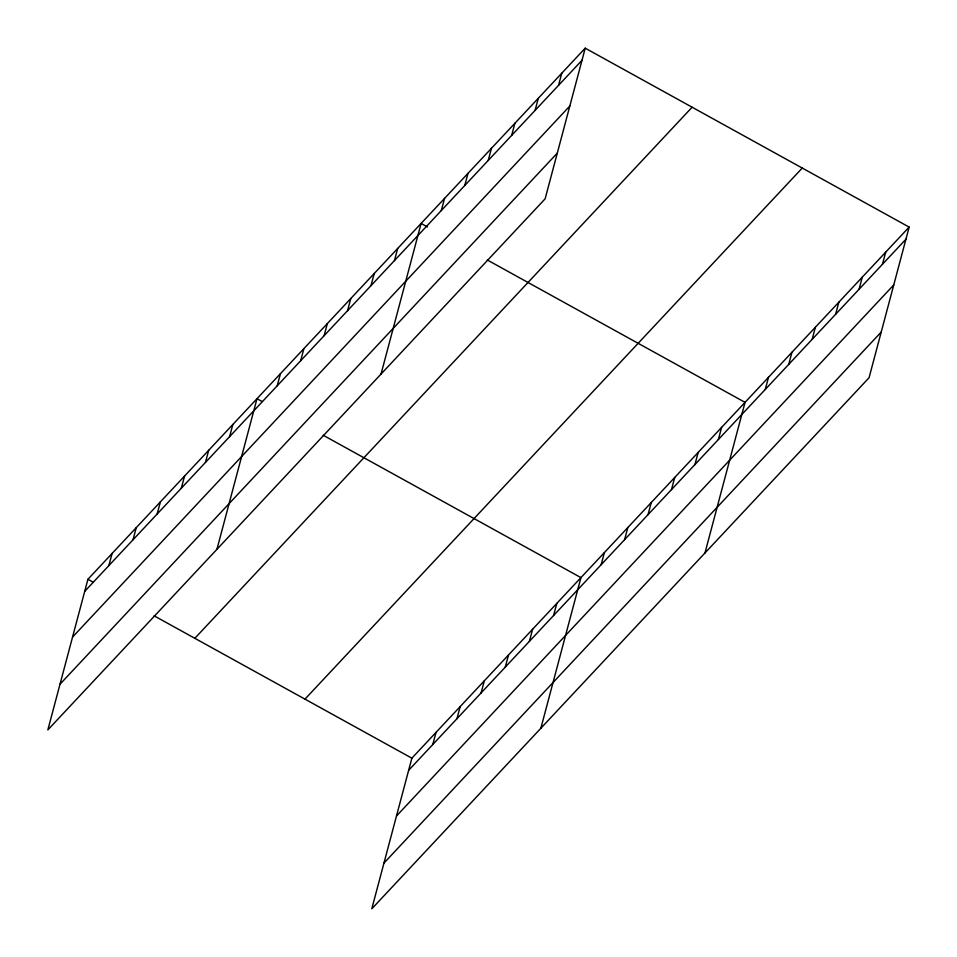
<?xml version="1.0" encoding="UTF-8"?>
<svg xmlns="http://www.w3.org/2000/svg" width="957" height="957" viewBox="0 0 957 957"><rect width="100%" height="100%" fill="white"/><g stroke="black" fill="none" stroke-linecap="round" stroke-linejoin="round"><path stroke-width="1.44" d="M585.217 48.173L87.936 579.26L47.85 729.904L545.131 198.817L585.217 48.173L909.15 227.096L869.064 377.74L371.783 908.827L411.869 758.183L909.15 227.096M108.859 565.599L112.089 553.469M133.011 539.808L136.241 527.678M157.163 514.005L160.393 501.875M181.316 488.214L184.545 476.084M205.468 462.422L208.698 450.28M229.62 436.619L232.85 424.489M216.928 549.33L257.002 398.698L262.098 401.509M277.219 385.791L280.449 373.661M300.665 360.753L303.895 348.623M324.112 335.716L327.342 323.586M347.558 310.678L350.776 298.548M370.993 285.641L374.223 273.511M394.44 260.603L397.669 248.473M381.03 374.079L421.116 223.436L427.468 226.953M441.321 210.528L444.55 198.398M464.767 185.491L467.997 173.361M488.214 160.453L491.443 148.323M511.66 135.416L514.878 123.286M535.095 110.378L538.324 98.248M558.541 85.34L561.771 73.211M432.791 744.522L436.021 732.392M456.944 718.731L460.173 706.589M481.096 692.928L484.326 680.798M505.26 667.137L508.478 655.007M529.412 641.334L532.63 629.204M553.565 615.542L556.795 603.412M540.861 728.253L580.947 577.621L323.179 435.244M601.163 564.714L604.381 552.584M624.598 539.676L627.828 527.546M648.045 514.639L651.274 502.509M671.491 489.601L674.721 477.471M694.938 464.564L698.155 452.434M718.372 439.526L721.602 427.396M704.962 552.99L745.048 402.359L487.28 259.981M765.265 389.451L768.495 377.321M788.712 364.414L791.929 352.284M812.146 339.376L815.376 327.246M835.593 314.339L838.822 302.209M859.039 289.301L862.269 277.171M882.474 264.264L885.703 252.134M84.706 591.39L581.988 60.303M72.541 637.099L569.822 106.012M60.016 684.195L557.297 153.108M194.833 638.307L692.114 107.22M304.972 699.136L802.253 168.049M408.639 770.313L905.92 239.226M396.473 816.022L893.766 284.935M383.948 863.118L881.23 332.031M87.936 579.26L93.02 582.071M154.113 615.818L411.869 758.183"/></g></svg>
